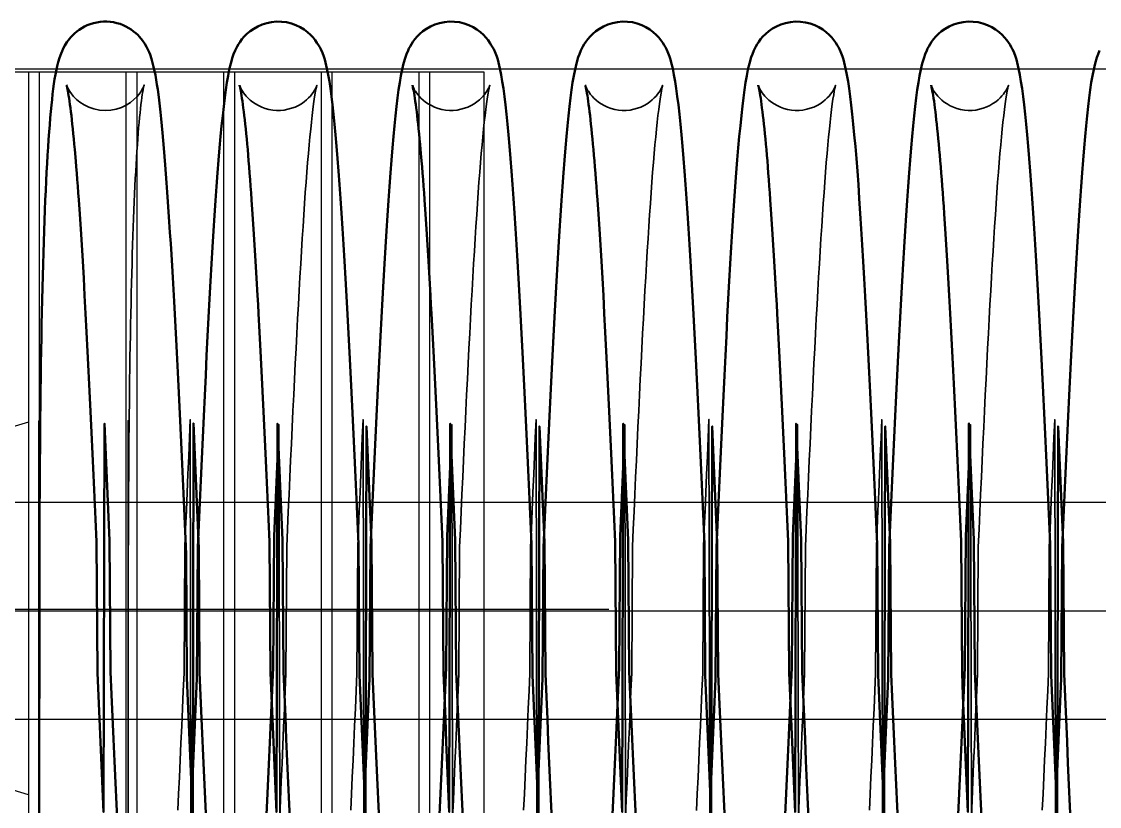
# Model space of a CAD drawing. Header units: millimetres. Extents: x 0 to 190005487, y 0 to 455456909.
# Drawn here: x 90382.56 to 90432.27, y 21507.21 to 21543.41 of the extents above; entities that cross this region are included whole.
import ezdxf

# ---------------------------------------------------------------- set-up
doc = ezdxf.new("R2010")
doc.units = ezdxf.units.MM
doc.header["$LTSCALE"] = 400
doc.header["$MEASUREMENT"] = 0
for name, pattern in [('ACAD_ISO04W100', [30, 24, -3, 0, -3]), ('CEN', [35, 30, -2, 1, -2]), ('CENTERX2', [4, 2.5, -0.5, 0.5, -0.5])]:
    doc.linetypes.add(name, pattern=pattern)
doc.layers.get('0').update_dxf_attribs({"linetype": 'CONTINUOUS'})
doc.layers.add('cen', color=1, linetype='ACAD_ISO04W100')
doc.layers.add('가려진 것(ISO)', color=7, linetype='CONTINUOUS', lineweight=35)
doc.layers.add('가시적인 것(ISO)', color=7, linetype='CONTINUOUS', lineweight=50)

# ---------------------------------------------------------------- blocks, each defined once
blk = doc.blocks.new('bvde')
at = {"color": 3}
for p, q in [((21501412.18, -50950296.858), (21501479.18, -50950296.858)), ((21501437.18, -50950296.858), (21501437.18, -50950395.858)), ((21501438.18, -50950296.858), (21501438.18, -50950395.858)), ((21501446.18, -50950296.858), (21501446.18, -50950395.858)), ((21501447.18, -50950296.858), (21501447.18, -50950395.858)), ((21501455.18, -50950296.858), (21501455.18, -50950395.858)), ((21501456.18, -50950296.858), (21501456.18, -50950395.858)), ((21501464.18, -50950296.858), (21501464.18, -50950395.858)), ((21501465.18, -50950296.858), (21501465.18, -50950395.858)), ((21501473.18, -50950296.858), (21501473.18, -50950395.858)), ((21501474.18, -50950296.858), (21501474.18, -50950395.858)), ((21501479.18, -50950296.858), (21501479.18, -50950395.858)), ((21501437.18, -50950329.16), (21501428.53, -50950331.773)), ((21501437.18, -50950363.555), (21501428.529, -50950360.93))]:
    blk.add_line(p, q, dxfattribs=at)
at = {"color": 1, "linetype": 'CENTERX2'}
blk.add_line((21501396.43, -50950346.43), (21501490.713, -50950346.43), dxfattribs=at)
blk = doc.blocks.new('토션스프링 3')
at = {"layer": '가려진 것(ISO)', "flags": 128}
for points in [[(21461443.349, -50952857.63), (21461443.352, -50952857.639), (21461443.362, -50952857.668), (21461443.382, -50952857.72), (21461443.414, -50952857.797), (21461443.465, -50952857.904), (21461443.54, -50952858.044), (21461443.647, -50952858.22), (21461443.796, -50952858.431), (21461443.997, -50952858.672), (21461444.256, -50952858.932), (21461444.579, -50952859.194), (21461444.962, -50952859.441), (21461445.396, -50952859.653), (21461445.871, -50952859.814), (21461446.376, -50952859.917), (21461446.894, -50952859.954), (21461447.414, -50952859.923), (21461447.92, -50952859.826), (21461448.398, -50952859.669), (21461448.837, -50952859.461), (21461449.226, -50952859.217), (21461449.554, -50952858.954), (21461449.82, -50952858.692), (21461450.028, -50952858.445), (21461450.181, -50952858.23), (21461450.292, -50952858.049), (21461450.37, -50952857.904), (21461450.424, -50952857.791), (21461450.459, -50952857.709), (21461450.48, -50952857.653), (21461450.492, -50952857.62), (21461450.496, -50952857.606), (21461450.489, -50952857.632), (21461450.468, -50952857.715), (21461450.44, -50952857.847), (21461450.406, -50952858.021), (21461450.369, -50952858.234), (21461450.329, -50952858.483), (21461450.287, -50952858.765), (21461450.245, -50952859.079), (21461450.202, -50952859.421), (21461450.16, -50952859.791), (21461450.118, -50952860.19), (21461450.076, -50952860.616), (21461450.034, -50952861.069), (21461449.992, -50952861.547), (21461449.951, -50952862.052), (21461449.911, -50952862.581), (21461449.871, -50952863.134), (21461449.832, -50952863.711), (21461449.793, -50952864.311), (21461449.756, -50952864.933), (21461449.72, -50952865.578), (21461449.684, -50952866.246), (21461449.65, -50952866.937), (21461449.616, -50952867.651), (21461449.583, -50952868.386), (21461449.551, -50952869.143), (21461449.52, -50952869.92), (21461449.49, -50952870.717), (21461449.461, -50952871.534), (21461449.433, -50952872.37), (21461449.406, -50952873.224), (21461449.38, -50952874.095), (21461449.355, -50952874.985), (21461449.331, -50952875.89), (21461449.309, -50952876.813), (21461449.287, -50952877.754), (21461449.266, -50952878.712), (21461449.246, -50952879.688), (21461449.227, -50952880.681), (21461449.21, -50952881.689), (21461449.193, -50952882.712), (21461449.177, -50952883.75), (21461449.162, -50952884.802), (21461449.148, -50952885.866), (21461449.134, -50952886.943), (21461449.122, -50952888.032), (21461449.111, -50952889.132), (21461449.1, -50952890.242), (21461449.09, -50952891.362), (21461449.082, -50952892.491), (21461449.074, -50952893.631), (21461449.066, -50952894.782), (21461449.06, -50952895.943), (21461449.054, -50952897.114), (21461449.049, -50952898.294), (21461449.044, -50952899.482), (21461449.04, -50952900.678), (21461449.037, -50952911.88), (21461449.034, -50952913.088), (21461449.031, -50952914.301), (21461449.029, -50952915.518), (21461449.028, -50952916.739), (21461449.026, -50952917.963), (21461449.025, -50952919.189), (21461449.025, -50952920.416), (21461449.024, -50952921.644), (21461449.024, -50952922.875), (21461449.024, -50952924.108), (21461449.024, -50952925.345), (21461449.024, -50952888.582), (21461449.023, -50952889.82), (21461449.023, -50952891.058), (21461449.024, -50952892.295), (21461449.024, -50952893.53), (21461449.024, -50952894.762), (21461449.024, -50952895.991), (21461449.024, -50952897.217), (21461449.024, -50952898.437), (21461449.024, -50952899.651), (21461449.024, -50952900.859), (21461449.024, -50952912.06), (21461449.024, -50952913.254), (21461449.024, -50952914.443), (21461449.024, -50952915.626), (21461449.024, -50952916.803), (21461449.024, -50952917.973), (21461449.024, -50952919.135), (21461449.024, -50952920.289), (21461449.024, -50952921.434), (21461449.024, -50952922.568), (21461449.024, -50952923.693), (21461449.024, -50952924.805)], [(21461459.295, -50952857.63), (21461459.301, -50952857.647), (21461459.322, -50952857.704), (21461459.366, -50952857.807), (21461459.444, -50952857.966), (21461459.502, -50952858.07), (21461459.575, -50952858.191), (21461459.667, -50952858.328), (21461459.781, -50952858.48), (21461459.921, -50952858.646), (21461460.088, -50952858.822), (21461460.283, -50952859.003), (21461460.509, -50952859.182), (21461460.763, -50952859.355), (21461461.043, -50952859.514), (21461461.345, -50952859.654), (21461461.667, -50952859.77), (21461462.004, -50952859.86), (21461462.353, -50952859.921), (21461462.707, -50952859.952), (21461463.064, -50952859.949), (21461463.418, -50952859.915), (21461463.766, -50952859.851), (21461464.101, -50952859.758), (21461464.421, -50952859.638), (21461464.721, -50952859.495), (21461464.998, -50952859.334), (21461465.249, -50952859.161), (21461465.47, -50952858.981), (21461465.663, -50952858.801), (21461465.827, -50952858.625), (21461465.964, -50952858.459), (21461466.075, -50952858.309), (21461466.164, -50952858.174), (21461466.235, -50952858.056), (21461466.29, -50952857.954), (21461466.333, -50952857.869), (21461466.391, -50952857.742), (21461466.42, -50952857.667), (21461466.432, -50952857.633), (21461466.432, -50952857.635), (21461466.423, -50952857.667), (21461466.407, -50952857.726), (21461466.388, -50952857.808), (21461466.366, -50952857.911), (21461466.314, -50952858.173), (21461466.256, -50952858.505), (21461466.193, -50952858.9), (21461466.128, -50952859.352), (21461466.062, -50952859.857), (21461465.995, -50952860.413), (21461465.927, -50952861.021), (21461465.858, -50952861.678), (21461465.788, -50952862.381), (21461465.718, -50952863.131), (21461465.648, -50952863.924), (21461465.577, -50952864.759), (21461465.507, -50952865.637), (21461465.436, -50952866.559), (21461465.365, -50952867.522), (21461465.294, -50952868.527), (21461465.223, -50952869.57), (21461465.152, -50952870.652), (21461465.08, -50952871.77), (21461465.009, -50952872.923), (21461464.938, -50952874.109), (21461464.866, -50952875.328), (21461464.795, -50952876.578), (21461464.724, -50952877.861), (21461464.653, -50952879.178), (21461464.581, -50952880.526), (21461464.51, -50952881.903), (21461464.438, -50952883.309), (21461464.366, -50952884.741), (21461464.295, -50952886.197), (21461464.223, -50952887.677), (21461464.152, -50952889.177), (21461464.08, -50952890.697), (21461464.009, -50952892.234), (21461463.938, -50952893.791), (21461463.866, -50952895.368), (21461463.795, -50952896.964), (21461463.723, -50952898.577), (21461463.651, -50952900.205), (21461463.579, -50952911.846), (21461463.508, -50952913.499), (21461463.436, -50952915.16), (21461463.365, -50952916.829), (21461463.293, -50952918.502), (21461463.222, -50952920.179), (21461463.15, -50952921.859), (21461463.079, -50952923.543), (21461463.007, -50952925.233), (21461462.936, -50952888.925), (21461462.864, -50952890.618)], [(21461475.242, -50952857.63), (21461475.248, -50952857.647), (21461475.269, -50952857.704), (21461475.313, -50952857.807), (21461475.391, -50952857.966), (21461475.449, -50952858.07), (21461475.522, -50952858.191), (21461475.614, -50952858.328), (21461475.728, -50952858.48), (21461475.867, -50952858.646), (21461476.034, -50952858.822), (21461476.23, -50952859.003), (21461476.456, -50952859.182), (21461476.71, -50952859.355), (21461476.99, -50952859.514), (21461477.292, -50952859.654), (21461477.614, -50952859.77), (21461477.952, -50952859.86), (21461478.3, -50952859.922), (21461478.654, -50952859.952), (21461479.01, -50952859.949), (21461479.365, -50952859.915), (21461479.713, -50952859.851), (21461480.048, -50952859.758), (21461480.368, -50952859.638), (21461480.668, -50952859.495), (21461480.945, -50952859.334), (21461481.196, -50952859.161), (21461481.417, -50952858.981), (21461481.61, -50952858.801), (21461481.774, -50952858.625), (21461481.91, -50952858.459), (21461482.021, -50952858.309), (21461482.111, -50952858.174), (21461482.182, -50952858.056), (21461482.237, -50952857.954), (21461482.28, -50952857.869), (21461482.338, -50952857.742), (21461482.367, -50952857.667), (21461482.379, -50952857.633), (21461482.378, -50952857.635), (21461482.369, -50952857.667), (21461482.354, -50952857.726), (21461482.335, -50952857.808), (21461482.313, -50952857.911), (21461482.261, -50952858.173), (21461482.203, -50952858.505), (21461482.14, -50952858.901), (21461482.075, -50952859.352), (21461482.009, -50952859.857), (21461481.942, -50952860.413), (21461481.874, -50952861.021), (21461481.805, -50952861.678), (21461481.735, -50952862.381), (21461481.665, -50952863.131), (21461481.595, -50952863.924), (21461481.524, -50952864.759), (21461481.454, -50952865.637), (21461481.383, -50952866.559), (21461481.312, -50952867.522), (21461481.241, -50952868.527), (21461481.17, -50952869.571), (21461481.099, -50952870.652), (21461481.027, -50952871.77), (21461480.956, -50952872.923), (21461480.884, -50952874.109), (21461480.813, -50952875.328), (21461480.742, -50952876.578), (21461480.671, -50952877.861), (21461480.6, -50952879.178), (21461480.528, -50952880.526), (21461480.456, -50952881.903), (21461480.385, -50952883.309), (21461480.313, -50952884.741), (21461480.241, -50952886.197), (21461480.17, -50952887.677), (21461480.098, -50952889.177), (21461480.027, -50952890.697), (21461479.956, -50952892.234), (21461479.884, -50952893.791), (21461479.813, -50952895.368), (21461479.741, -50952896.964), (21461479.67, -50952898.577), (21461479.598, -50952900.205), (21461479.526, -50952911.846), (21461479.455, -50952913.499), (21461479.383, -50952915.16), (21461479.311, -50952916.829), (21461479.24, -50952918.502), (21461479.168, -50952920.179), (21461479.097, -50952921.858), (21461479.026, -50952923.543), (21461478.954, -50952925.233), (21461478.883, -50952888.925), (21461478.811, -50952890.618)], [(21461491.189, -50952857.63), (21461491.195, -50952857.647), (21461491.216, -50952857.704), (21461491.259, -50952857.807), (21461491.338, -50952857.966), (21461491.395, -50952858.07), (21461491.469, -50952858.191), (21461491.561, -50952858.328), (21461491.675, -50952858.48), (21461491.814, -50952858.647), (21461491.981, -50952858.823), (21461492.177, -50952859.003), (21461492.403, -50952859.182), (21461492.657, -50952859.355), (21461492.937, -50952859.514), (21461493.239, -50952859.654), (21461493.561, -50952859.77), (21461493.898, -50952859.86), (21461494.247, -50952859.922), (21461494.601, -50952859.952), (21461494.958, -50952859.949), (21461495.312, -50952859.915), (21461495.66, -50952859.851), (21461495.995, -50952859.758), (21461496.315, -50952859.638), (21461496.615, -50952859.494), (21461496.892, -50952859.334), (21461497.143, -50952859.161), (21461497.364, -50952858.981), (21461497.556, -50952858.8), (21461497.721, -50952858.625), (21461497.857, -50952858.459), (21461497.968, -50952858.309), (21461498.058, -50952858.174), (21461498.129, -50952858.056), (21461498.184, -50952857.954), (21461498.227, -50952857.869), (21461498.285, -50952857.742), (21461498.314, -50952857.667), (21461498.326, -50952857.633), (21461498.325, -50952857.635), (21461498.316, -50952857.667), (21461498.301, -50952857.726), (21461498.282, -50952857.808), (21461498.259, -50952857.911), (21461498.208, -50952858.173), (21461498.15, -50952858.505), (21461498.087, -50952858.901), (21461498.022, -50952859.352), (21461497.956, -50952859.857), (21461497.889, -50952860.414), (21461497.821, -50952861.021), (21461497.752, -50952861.678), (21461497.682, -50952862.381), (21461497.612, -50952863.131), (21461497.541, -50952863.924), (21461497.471, -50952864.759), (21461497.401, -50952865.637), (21461497.33, -50952866.559), (21461497.259, -50952867.523), (21461497.188, -50952868.527), (21461497.117, -50952869.571), (21461497.045, -50952870.652), (21461496.974, -50952871.77), (21461496.903, -50952872.923), (21461496.831, -50952874.109), (21461496.76, -50952875.328), (21461496.689, -50952876.578), (21461496.618, -50952877.861), (21461496.546, -50952879.178), (21461496.475, -50952880.526), (21461496.403, -50952881.903), (21461496.332, -50952883.309), (21461496.26, -50952884.741), (21461496.188, -50952886.198), (21461496.117, -50952887.677), (21461496.045, -50952889.177), (21461495.974, -50952890.697), (21461495.902, -50952892.234), (21461495.831, -50952893.791), (21461495.76, -50952895.368), (21461495.688, -50952896.964), (21461495.617, -50952898.577), (21461495.545, -50952900.205), (21461495.473, -50952911.847), (21461495.401, -50952913.499), (21461495.33, -50952915.16), (21461495.258, -50952916.829), (21461495.187, -50952918.502), (21461495.115, -50952920.179), (21461495.044, -50952921.858), (21461494.973, -50952923.543), (21461494.901, -50952925.233), (21461494.83, -50952888.925), (21461494.758, -50952890.618)], [(21461507.136, -50952857.63), (21461507.142, -50952857.647), (21461507.162, -50952857.704), (21461507.206, -50952857.807), (21461507.285, -50952857.966), (21461507.342, -50952858.07), (21461507.416, -50952858.191), (21461507.508, -50952858.328), (21461507.622, -50952858.481), (21461507.761, -50952858.647), (21461507.928, -50952858.823), (21461508.124, -50952859.003), (21461508.35, -50952859.182), (21461508.604, -50952859.355), (21461508.884, -50952859.514), (21461509.186, -50952859.654), (21461509.508, -50952859.77), (21461509.846, -50952859.86), (21461510.194, -50952859.922), (21461510.548, -50952859.952), (21461510.905, -50952859.949), (21461511.26, -50952859.915), (21461511.607, -50952859.851), (21461511.943, -50952859.758), (21461512.262, -50952859.638), (21461512.562, -50952859.494), (21461512.839, -50952859.333), (21461513.09, -50952859.16), (21461513.311, -50952858.981), (21461513.503, -50952858.8), (21461513.668, -50952858.624), (21461513.804, -50952858.459), (21461513.915, -50952858.309), (21461514.005, -50952858.174), (21461514.076, -50952858.056), (21461514.131, -50952857.954), (21461514.174, -50952857.869), (21461514.231, -50952857.742), (21461514.261, -50952857.667), (21461514.272, -50952857.633), (21461514.272, -50952857.635), (21461514.263, -50952857.667), (21461514.248, -50952857.726), (21461514.229, -50952857.808), (21461514.206, -50952857.911), (21461514.155, -50952858.173), (21461514.097, -50952858.505), (21461514.034, -50952858.901), (21461513.969, -50952859.352), (21461513.903, -50952859.857), (21461513.836, -50952860.414), (21461513.767, -50952861.021), (21461513.698, -50952861.678), (21461513.629, -50952862.381), (21461513.559, -50952863.131), (21461513.488, -50952863.924), (21461513.418, -50952864.759), (21461513.347, -50952865.637), (21461513.277, -50952866.559), (21461513.206, -50952867.523), (21461513.135, -50952868.527), (21461513.064, -50952869.571), (21461512.992, -50952870.652), (21461512.921, -50952871.77), (21461512.85, -50952872.923), (21461512.778, -50952874.109), (21461512.707, -50952875.328), (21461512.636, -50952876.578), (21461512.565, -50952877.861), (21461512.493, -50952879.178), (21461512.422, -50952880.526), (21461512.35, -50952881.904), (21461512.278, -50952883.309), (21461512.207, -50952884.741), (21461512.135, -50952886.198), (21461512.064, -50952887.677), (21461511.992, -50952889.177), (21461511.921, -50952890.697), (21461511.849, -50952892.234), (21461511.778, -50952893.79), (21461511.707, -50952895.368), (21461511.635, -50952896.964), (21461511.563, -50952898.577), (21461511.492, -50952900.205), (21461511.42, -50952911.847), (21461511.348, -50952913.499), (21461511.277, -50952915.16), (21461511.205, -50952916.828), (21461511.134, -50952918.502), (21461511.062, -50952920.179), (21461510.991, -50952921.858), (21461510.92, -50952923.543), (21461510.848, -50952925.233), (21461510.776, -50952888.925), (21461510.705, -50952890.618)], [(21461523.083, -50952857.63), (21461523.089, -50952857.647), (21461523.11, -50952857.704), (21461523.152, -50952857.809), (21461523.23, -50952857.972), (21461523.289, -50952858.076), (21461523.364, -50952858.196), (21461523.457, -50952858.332), (21461523.572, -50952858.484), (21461523.712, -50952858.651), (21461523.88, -50952858.828), (21461524.076, -50952859.008), (21461524.303, -50952859.187), (21461524.558, -50952859.359), (21461524.839, -50952859.518), (21461525.141, -50952859.658), (21461525.463, -50952859.773), (21461525.802, -50952859.862), (21461526.15, -50952859.923), (21461526.504, -50952859.952), (21461526.861, -50952859.949), (21461527.216, -50952859.914), (21461527.563, -50952859.849), (21461527.898, -50952859.755), (21461528.216, -50952859.634), (21461528.516, -50952859.49), (21461528.793, -50952859.329), (21461529.043, -50952859.156), (21461529.263, -50952858.976), (21461529.455, -50952858.796), (21461529.618, -50952858.62), (21461529.754, -50952858.455), (21461529.864, -50952858.305), (21461529.953, -50952858.171), (21461530.024, -50952858.053), (21461530.079, -50952857.952), (21461530.122, -50952857.867), (21461530.179, -50952857.741), (21461530.208, -50952857.666), (21461530.219, -50952857.633), (21461530.219, -50952857.635), (21461530.21, -50952857.668), (21461530.195, -50952857.727), (21461530.175, -50952857.809), (21461530.153, -50952857.912), (21461530.101, -50952858.175), (21461530.043, -50952858.507), (21461529.98, -50952858.903), (21461529.915, -50952859.355), (21461529.849, -50952859.859), (21461529.782, -50952860.416), (21461529.714, -50952861.024), (21461529.645, -50952861.681), (21461529.575, -50952862.385), (21461529.505, -50952863.134), (21461529.435, -50952863.927), (21461529.364, -50952864.763), (21461529.294, -50952865.641), (21461529.223, -50952866.563), (21461529.152, -50952867.527), (21461529.081, -50952868.531), (21461529.01, -50952869.575), (21461528.939, -50952870.656), (21461528.867, -50952871.774), (21461528.796, -50952872.927), (21461528.725, -50952874.113), (21461528.654, -50952875.332), (21461528.582, -50952876.581), (21461528.511, -50952877.865), (21461528.44, -50952879.182), (21461528.368, -50952880.53), (21461528.297, -50952881.907), (21461528.225, -50952883.313), (21461528.153, -50952884.745), (21461528.082, -50952886.201), (21461528.01, -50952887.68), (21461527.939, -50952889.18), (21461527.867, -50952890.699), (21461527.796, -50952892.236), (21461527.725, -50952893.793), (21461527.653, -50952895.37), (21461527.582, -50952896.967), (21461527.51, -50952898.58), (21461527.439, -50952900.208), (21461527.367, -50952911.849), (21461527.295, -50952913.501), (21461527.223, -50952915.162), (21461527.152, -50952916.83), (21461527.08, -50952918.503), (21461527.009, -50952920.179), (21461526.938, -50952921.858), (21461526.866, -50952923.543), (21461526.795, -50952925.233), (21461526.723, -50952888.925), (21461526.652, -50952890.619)], [(21461453.605, -50952924.509), (21461453.676, -50952922.988), (21461453.747, -50952921.448), (21461453.819, -50952919.892), (21461453.89, -50952918.32), (21461453.961, -50952916.727), (21461454.033, -50952915.118), (21461454.104, -50952913.492), (21461454.176, -50952911.852), (21461454.248, -50952900.201), (21461454.319, -50952898.54), (21461454.391, -50952896.87), (21461454.462, -50952895.195), (21461454.534, -50952893.516), (21461454.605, -50952891.835), (21461454.677, -50952890.154), (21461454.748, -50952888.469), (21461454.819, -50952924.781), (21461454.891, -50952923.091)], [(21461469.551, -50952924.51), (21461469.623, -50952922.988), (21461469.694, -50952921.449), (21461469.766, -50952919.893), (21461469.837, -50952918.32), (21461469.908, -50952916.728), (21461469.98, -50952915.118), (21461470.051, -50952913.493), (21461470.123, -50952911.853), (21461470.194, -50952900.202), (21461470.266, -50952898.54), (21461470.338, -50952896.871), (21461470.409, -50952895.196), (21461470.481, -50952893.516), (21461470.552, -50952891.835), (21461470.623, -50952890.153), (21461470.695, -50952888.469), (21461470.766, -50952924.781), (21461470.838, -50952923.091)], [(21461485.498, -50952924.51), (21461485.57, -50952922.988), (21461485.641, -50952921.448), (21461485.712, -50952919.892), (21461485.784, -50952918.32), (21461485.855, -50952916.728), (21461485.926, -50952915.118), (21461485.998, -50952913.493), (21461486.07, -50952911.853), (21461486.141, -50952900.202), (21461486.213, -50952898.541), (21461486.285, -50952896.871), (21461486.356, -50952895.196), (21461486.428, -50952893.516), (21461486.499, -50952891.834), (21461486.57, -50952890.152), (21461486.642, -50952888.468), (21461486.713, -50952924.78), (21461486.784, -50952923.091)], [(21461501.444, -50952924.525), (21461501.516, -50952923), (21461501.588, -50952921.456), (21461501.659, -50952919.893), (21461501.731, -50952918.315), (21461501.802, -50952916.723), (21461501.873, -50952915.118), (21461501.945, -50952913.499), (21461502.016, -50952911.865), (21461502.087, -50952900.217), (21461502.159, -50952898.557), (21461502.231, -50952896.888), (21461502.302, -50952895.21), (21461502.374, -50952893.527), (21461502.446, -50952891.839), (21461502.517, -50952890.15), (21461502.589, -50952888.461), (21461502.66, -50952924.774), (21461502.731, -50952923.091)], [(21461517.392, -50952924.509), (21461517.463, -50952922.988), (21461517.535, -50952921.45), (21461517.606, -50952919.894), (21461517.677, -50952918.321), (21461517.749, -50952916.728), (21461517.82, -50952915.118), (21461517.892, -50952913.491), (21461517.963, -50952911.852), (21461518.035, -50952900.2), (21461518.107, -50952898.539), (21461518.178, -50952896.87), (21461518.25, -50952895.196), (21461518.321, -50952893.517), (21461518.393, -50952891.837), (21461518.464, -50952890.156), (21461518.535, -50952888.47), (21461518.607, -50952924.781), (21461518.678, -50952923.091)], [(21461533.339, -50952924.509), (21461533.41, -50952922.988), (21461533.482, -50952921.449), (21461533.553, -50952919.894), (21461533.624, -50952918.321), (21461533.695, -50952916.728), (21461533.767, -50952915.118), (21461533.839, -50952913.492), (21461533.91, -50952911.852), (21461533.982, -50952900.201), (21461534.054, -50952898.539), (21461534.125, -50952896.87), (21461534.197, -50952895.196), (21461534.268, -50952893.517), (21461534.34, -50952891.836), (21461534.411, -50952890.155), (21461534.482, -50952888.47), (21461534.553, -50952924.781), (21461534.625, -50952923.091)]]:
    blk.add_lwpolyline(points, dxfattribs=at)
at = {"layer": '가시적인 것(ISO)', "flags": 128}
for points in [[(21461440.824, -50952925.287), (21461440.824, -50952923.978), (21461440.824, -50952922.654), (21461440.824, -50952921.318), (21461440.824, -50952919.969), (21461440.824, -50952918.609), (21461440.824, -50952917.234), (21461440.824, -50952915.846), (21461440.824, -50952914.445), (21461440.824, -50952913.033), (21461440.824, -50952911.611), (21461440.824, -50952900.181), (21461440.824, -50952898.743), (21461440.824, -50952897.3), (21461440.824, -50952895.851), (21461440.824, -50952894.399), (21461440.824, -50952892.945), (21461440.824, -50952891.49), (21461440.824, -50952890.035), (21461440.824, -50952888.578), (21461440.824, -50952925.118), (21461440.824, -50952923.657), (21461440.824, -50952922.195), (21461440.825, -50952920.735), (21461440.825, -50952919.276), (21461440.826, -50952917.822), (21461440.828, -50952916.372), (21461440.83, -50952914.928), (21461440.833, -50952913.492), (21461440.836, -50952912.065), (21461440.84, -50952900.647), (21461440.845, -50952899.241), (21461440.85, -50952897.846), (21461440.857, -50952896.46), (21461440.864, -50952895.084), (21461440.873, -50952893.717), (21461440.883, -50952892.363), (21461440.893, -50952891.022), (21461440.905, -50952889.694), (21461440.918, -50952888.382), (21461440.932, -50952887.086), (21461440.948, -50952885.807), (21461440.964, -50952884.547), (21461440.982, -50952883.307), (21461441.001, -50952882.087), (21461441.022, -50952880.89), (21461441.044, -50952879.713), (21461441.067, -50952878.556), (21461441.092, -50952877.418), (21461441.119, -50952876.302), (21461441.147, -50952875.208), (21461441.176, -50952874.137), (21461441.207, -50952873.089), (21461441.239, -50952872.066), (21461441.273, -50952871.068), (21461441.308, -50952870.096), (21461441.344, -50952869.151), (21461441.382, -50952868.234), (21461441.421, -50952867.345), (21461441.462, -50952866.486), (21461441.504, -50952865.656), (21461441.547, -50952864.855), (21461441.592, -50952864.082), (21461441.639, -50952863.337), (21461441.686, -50952862.621), (21461441.736, -50952861.934), (21461441.786, -50952861.277), (21461441.838, -50952860.649), (21461441.892, -50952860.05), (21461441.947, -50952859.483), (21461442.002, -50952858.946), (21461442.059, -50952858.439), (21461442.118, -50952857.959), (21461442.179, -50952857.503), (21461442.245, -50952857.069), (21461442.317, -50952856.654), (21461442.478, -50952855.871), (21461442.571, -50952855.496), (21461442.683, -50952855.113), (21461442.831, -50952854.699), (21461442.924, -50952854.474), (21461443.039, -50952854.229), (21461443.183, -50952853.961), (21461443.368, -50952853.667), (21461443.606, -50952853.347), (21461443.748, -50952853.181), (21461443.908, -50952853.012), (21461444.087, -50952852.843), (21461444.286, -50952852.676), (21461444.503, -50952852.515), (21461444.737, -50952852.363), (21461444.988, -50952852.222), (21461445.255, -50952852.097), (21461445.535, -50952851.989), (21461445.828, -50952851.899), (21461446.129, -50952851.83), (21461446.436, -50952851.782), (21461446.746, -50952851.758), (21461447.059, -50952851.758), (21461447.371, -50952851.78), (21461447.68, -50952851.825), (21461447.981, -50952851.891), (21461448.272, -50952851.979), (21461448.554, -50952852.087), (21461448.823, -50952852.211), (21461449.076, -50952852.35), (21461449.313, -50952852.501), (21461449.53, -50952852.66), (21461449.729, -50952852.826), (21461449.909, -50952852.995), (21461450.071, -50952853.164), (21461450.342, -50952853.49), (21461450.553, -50952853.797), (21461450.718, -50952854.078), (21461450.847, -50952854.333), (21461450.956, -50952854.568), (21461451.047, -50952854.787), (21461451.188, -50952855.19), (21461451.376, -50952855.929), (21461451.536, -50952856.703), (21461451.609, -50952857.117), (21461451.679, -50952857.552), (21461451.747, -50952858.011), (21461451.812, -50952858.495), (21461451.877, -50952859.008), (21461451.942, -50952859.551), (21461452.006, -50952860.125), (21461452.07, -50952860.73), (21461452.134, -50952861.365), (21461452.197, -50952862.03), (21461452.26, -50952862.725), (21461452.323, -50952863.448), (21461452.386, -50952864.201), (21461452.449, -50952864.982), (21461452.511, -50952865.79), (21461452.573, -50952866.627), (21461452.635, -50952867.491), (21461452.697, -50952868.381), (21461452.759, -50952869.298), (21461452.821, -50952870.243), (21461452.883, -50952871.216), (21461452.945, -50952872.216), (21461453.007, -50952873.242), (21461453.069, -50952874.294), (21461453.131, -50952875.37), (21461453.193, -50952876.47), (21461453.255, -50952877.592), (21461453.317, -50952878.736), (21461453.379, -50952879.9), (21461453.441, -50952881.085), (21461453.503, -50952882.288), (21461453.564, -50952883.509), (21461453.626, -50952884.748), (21461453.687, -50952886.007), (21461453.749, -50952887.286), (21461453.811, -50952888.583), (21461453.873, -50952889.897), (21461453.935, -50952891.227), (21461453.997, -50952892.571), (21461454.059, -50952893.929), (21461454.121, -50952895.3), (21461454.183, -50952896.681), (21461454.244, -50952898.073), (21461454.306, -50952899.473), (21461454.368, -50952900.881), (21461454.429, -50952912.296), (21461454.491, -50952913.72), (21461454.553, -50952915.153), (21461454.614, -50952916.594), (21461454.676, -50952918.042), (21461454.738, -50952919.495), (21461454.8, -50952920.953), (21461454.862, -50952922.414), (21461454.924, -50952923.876), (21461454.986, -50952925.339), (21461455.048, -50952888.801), (21461455.11, -50952890.261), (21461455.171, -50952891.717), (21461455.233, -50952893.169), (21461455.294, -50952894.616), (21461455.356, -50952896.062), (21461455.418, -50952897.505), (21461455.48, -50952898.943), (21461455.542, -50952900.376), (21461455.603, -50952911.803), (21461455.665, -50952913.221), (21461455.727, -50952914.63), (21461455.789, -50952916.029), (21461455.851, -50952917.416), (21461455.913, -50952918.79), (21461455.975, -50952920.149), (21461456.036, -50952921.493), (21461456.098, -50952922.821), (21461456.159, -50952924.136), (21461456.221, -50952925.436)], [(21461454.891, -50952923.091), (21461454.983, -50952920.927), (21461455.074, -50952918.768), (21461455.166, -50952916.617), (21461455.258, -50952914.48), (21461455.349, -50952912.36), (21461455.441, -50952900.261), (21461455.532, -50952898.186), (21461455.624, -50952896.132), (21461455.715, -50952894.098), (21461455.807, -50952892.09), (21461455.899, -50952890.11), (21461455.99, -50952888.163), (21461456.082, -50952886.253), (21461456.174, -50952884.382), (21461456.265, -50952882.555), (21461456.357, -50952880.775), (21461456.448, -50952879.039), (21461456.54, -50952877.347), (21461456.632, -50952875.701), (21461456.724, -50952874.105), (21461456.816, -50952872.56), (21461456.908, -50952871.071), (21461457, -50952869.639), (21461457.092, -50952868.267), (21461457.185, -50952866.959), (21461457.276, -50952865.715), (21461457.369, -50952864.533), (21461457.461, -50952863.414), (21461457.554, -50952862.357), (21461457.648, -50952861.366), (21461457.742, -50952860.439), (21461457.836, -50952859.58), (21461457.93, -50952858.789), (21461458.026, -50952858.06), (21461458.126, -50952857.385), (21461458.233, -50952856.758), (21461458.351, -50952856.17), (21461458.483, -50952855.614), (21461458.646, -50952855.055), (21461458.755, -50952854.754), (21461458.892, -50952854.425), (21461458.977, -50952854.245), (21461459.078, -50952854.053), (21461459.199, -50952853.846), (21461459.344, -50952853.625), (21461459.519, -50952853.389), (21461459.729, -50952853.144), (21461459.978, -50952852.894), (21461460.269, -50952852.647), (21461460.602, -50952852.414), (21461460.97, -50952852.204), (21461461.374, -50952852.028), (21461461.805, -50952851.891), (21461462.254, -50952851.799), (21461462.713, -50952851.758), (21461463.177, -50952851.767), (21461463.635, -50952851.826), (21461464.077, -50952851.933), (21461464.499, -50952852.086), (21461464.892, -50952852.276), (21461465.25, -50952852.494), (21461465.566, -50952852.732), (21461465.842, -50952852.981), (21461466.077, -50952853.23), (21461466.274, -50952853.472), (21461466.438, -50952853.703), (21461466.574, -50952853.92), (21461466.692, -50952854.121), (21461466.793, -50952854.311), (21461466.955, -50952854.656), (21461467.073, -50952854.968), (21461467.159, -50952855.255), (21461467.228, -50952855.53), (21461467.357, -50952856.08), (21461467.476, -50952856.658), (21461467.583, -50952857.275), (21461467.683, -50952857.939), (21461467.78, -50952858.66), (21461467.877, -50952859.447), (21461467.972, -50952860.302), (21461468.067, -50952861.223), (21461468.161, -50952862.209), (21461468.254, -50952863.26), (21461468.347, -50952864.373), (21461468.439, -50952865.549), (21461468.532, -50952866.786), (21461468.623, -50952868.082), (21461468.715, -50952869.438), (21461468.807, -50952870.856), (21461468.899, -50952872.334), (21461468.991, -50952873.869), (21461469.083, -50952875.458), (21461469.175, -50952877.098), (21461469.267, -50952878.787), (21461469.358, -50952880.52), (21461469.45, -50952882.295), (21461469.541, -50952884.111), (21461469.632, -50952885.971), (21461469.724, -50952887.873), (21461469.816, -50952889.813), (21461469.908, -50952891.788), (21461469.999, -50952893.794), (21461470.091, -50952895.826), (21461470.183, -50952897.882), (21461470.274, -50952899.957), (21461470.366, -50952912.049), (21461470.457, -50952914.161), (21461470.548, -50952916.293), (21461470.64, -50952918.44), (21461470.732, -50952920.598), (21461470.824, -50952922.763), (21461470.915, -50952924.93), (21461471.007, -50952889.095), (21461471.098, -50952891.255), (21461471.19, -50952893.406), (21461471.281, -50952895.552), (21461471.373, -50952897.692), (21461471.464, -50952899.822), (21461471.556, -50952911.938), (21461471.648, -50952914.035), (21461471.74, -50952916.11), (21461471.831, -50952918.159), (21461471.923, -50952920.177), (21461472.014, -50952922.161), (21461472.105, -50952924.116), (21461472.197, -50952926.04)], [(21461470.838, -50952923.091), (21461470.929, -50952920.927), (21461471.021, -50952918.768), (21461471.113, -50952916.618), (21461471.205, -50952914.48), (21461471.296, -50952912.36), (21461471.388, -50952900.26), (21461471.479, -50952898.186), (21461471.57, -50952896.131), (21461471.662, -50952894.098), (21461471.754, -50952892.09), (21461471.845, -50952890.111), (21461471.937, -50952888.164), (21461472.029, -50952886.253), (21461472.121, -50952884.382), (21461472.212, -50952882.555), (21461472.304, -50952880.774), (21461472.395, -50952879.039), (21461472.487, -50952877.347), (21461472.579, -50952875.701), (21461472.671, -50952874.105), (21461472.763, -50952872.561), (21461472.855, -50952871.071), (21461472.947, -50952869.639), (21461473.039, -50952868.267), (21461473.131, -50952866.958), (21461473.223, -50952865.715), (21461473.316, -50952864.533), (21461473.408, -50952863.413), (21461473.501, -50952862.357), (21461473.595, -50952861.365), (21461473.689, -50952860.439), (21461473.783, -50952859.579), (21461473.877, -50952858.788), (21461473.973, -50952858.059), (21461474.073, -50952857.385), (21461474.18, -50952856.758), (21461474.298, -50952856.17), (21461474.43, -50952855.614), (21461474.593, -50952855.055), (21461474.702, -50952854.754), (21461474.839, -50952854.424), (21461474.924, -50952854.245), (21461475.025, -50952854.052), (21461475.146, -50952853.846), (21461475.291, -50952853.624), (21461475.466, -50952853.389), (21461475.676, -50952853.143), (21461475.925, -50952852.894), (21461476.217, -50952852.647), (21461476.549, -50952852.413), (21461476.918, -50952852.204), (21461477.321, -50952852.028), (21461477.752, -50952851.891), (21461478.201, -50952851.799), (21461478.66, -50952851.758), (21461479.124, -50952851.767), (21461479.582, -50952851.826), (21461480.025, -50952851.934), (21461480.446, -50952852.086), (21461480.839, -50952852.276), (21461481.197, -50952852.494), (21461481.514, -50952852.733), (21461481.789, -50952852.981), (21461482.024, -50952853.23), (21461482.221, -50952853.472), (21461482.385, -50952853.704), (21461482.521, -50952853.92), (21461482.638, -50952854.122), (21461482.739, -50952854.311), (21461482.9, -50952854.657), (21461483.019, -50952854.968), (21461483.106, -50952855.256), (21461483.175, -50952855.53), (21461483.304, -50952856.08), (21461483.422, -50952856.658), (21461483.53, -50952857.275), (21461483.63, -50952857.939), (21461483.727, -50952858.66), (21461483.823, -50952859.447), (21461483.919, -50952860.302), (21461484.014, -50952861.223), (21461484.108, -50952862.209), (21461484.201, -50952863.26), (21461484.294, -50952864.373), (21461484.386, -50952865.549), (21461484.478, -50952866.786), (21461484.57, -50952868.082), (21461484.662, -50952869.438), (21461484.754, -50952870.856), (21461484.846, -50952872.334), (21461484.938, -50952873.869), (21461485.03, -50952875.458), (21461485.122, -50952877.098), (21461485.213, -50952878.786), (21461485.305, -50952880.52), (21461485.397, -50952882.295), (21461485.488, -50952884.111), (21461485.579, -50952885.97), (21461485.671, -50952887.872), (21461485.763, -50952889.813), (21461485.854, -50952891.788), (21461485.946, -50952893.793), (21461486.038, -50952895.826), (21461486.13, -50952897.882), (21461486.221, -50952899.957), (21461486.312, -50952912.049), (21461486.404, -50952914.161), (21461486.495, -50952916.293), (21461486.587, -50952918.44), (21461486.679, -50952920.598), (21461486.771, -50952922.762), (21461486.862, -50952924.93), (21461486.954, -50952889.095), (21461487.045, -50952891.255), (21461487.137, -50952893.406), (21461487.228, -50952895.552), (21461487.32, -50952897.692), (21461487.411, -50952899.822), (21461487.503, -50952911.937), (21461487.595, -50952914.035), (21461487.687, -50952916.11), (21461487.778, -50952918.159), (21461487.87, -50952920.177), (21461487.961, -50952922.162), (21461488.052, -50952924.116), (21461488.144, -50952926.04)], [(21461486.784, -50952923.091), (21461486.876, -50952920.927), (21461486.968, -50952918.768), (21461487.06, -50952916.618), (21461487.151, -50952914.48), (21461487.243, -50952912.359), (21461487.335, -50952900.26), (21461487.426, -50952898.185), (21461487.517, -50952896.131), (21461487.609, -50952894.098), (21461487.701, -50952892.09), (21461487.792, -50952890.111), (21461487.884, -50952888.164), (21461487.976, -50952886.253), (21461488.068, -50952884.382), (21461488.159, -50952882.554), (21461488.251, -50952880.774), (21461488.342, -50952879.038), (21461488.434, -50952877.347), (21461488.526, -50952875.701), (21461488.618, -50952874.105), (21461488.71, -50952872.561), (21461488.802, -50952871.071), (21461488.894, -50952869.639), (21461488.986, -50952868.267), (21461489.078, -50952866.958), (21461489.17, -50952865.714), (21461489.262, -50952864.532), (21461489.355, -50952863.413), (21461489.448, -50952862.357), (21461489.541, -50952861.365), (21461489.636, -50952860.438), (21461489.73, -50952859.578), (21461489.824, -50952858.786), (21461489.92, -50952858.058), (21461490.019, -50952857.384), (21461490.127, -50952856.758), (21461490.245, -50952856.171), (21461490.377, -50952855.614), (21461490.54, -50952855.055), (21461490.649, -50952854.753), (21461490.786, -50952854.424), (21461490.871, -50952854.244), (21461490.972, -50952854.052), (21461491.093, -50952853.846), (21461491.238, -50952853.624), (21461491.413, -50952853.388), (21461491.623, -50952853.143), (21461491.872, -50952852.893), (21461492.164, -50952852.646), (21461492.496, -50952852.413), (21461492.865, -50952852.204), (21461493.269, -50952852.028), (21461493.7, -50952851.891), (21461494.149, -50952851.799), (21461494.608, -50952851.758), (21461495.072, -50952851.767), (21461495.53, -50952851.827), (21461495.973, -50952851.934), (21461496.394, -50952852.086), (21461496.787, -50952852.276), (21461497.145, -50952852.495), (21461497.461, -50952852.733), (21461497.737, -50952852.982), (21461497.971, -50952853.231), (21461498.168, -50952853.473), (21461498.332, -50952853.704), (21461498.468, -50952853.921), (21461498.583, -50952854.122), (21461498.683, -50952854.311), (21461498.845, -50952854.657), (21461498.964, -50952854.969), (21461499.053, -50952855.256), (21461499.123, -50952855.531), (21461499.25, -50952856.079), (21461499.369, -50952856.658), (21461499.477, -50952857.275), (21461499.577, -50952857.939), (21461499.674, -50952858.661), (21461499.77, -50952859.447), (21461499.866, -50952860.301), (21461499.96, -50952861.222), (21461500.054, -50952862.209), (21461500.148, -50952863.259), (21461500.241, -50952864.373), (21461500.333, -50952865.549), (21461500.425, -50952866.785), (21461500.517, -50952868.082), (21461500.609, -50952869.438), (21461500.701, -50952870.856), (21461500.792, -50952872.334), (21461500.884, -50952873.869), (21461500.976, -50952875.458), (21461501.068, -50952877.098), (21461501.16, -50952878.786), (21461501.252, -50952880.52), (21461501.343, -50952882.295), (21461501.435, -50952884.111), (21461501.526, -50952885.97), (21461501.618, -50952887.872), (21461501.71, -50952889.812), (21461501.801, -50952891.787), (21461501.893, -50952893.793), (21461501.985, -50952895.826), (21461502.076, -50952897.882), (21461502.168, -50952899.957), (21461502.259, -50952912.049), (21461502.351, -50952914.161), (21461502.442, -50952916.293), (21461502.534, -50952918.439), (21461502.626, -50952920.597), (21461502.717, -50952922.762), (21461502.809, -50952924.929), (21461502.901, -50952889.095), (21461502.992, -50952891.255), (21461503.084, -50952893.406), (21461503.175, -50952895.552), (21461503.266, -50952897.691), (21461503.358, -50952899.821), (21461503.45, -50952911.937), (21461503.542, -50952914.035), (21461503.633, -50952916.11), (21461503.725, -50952918.159), (21461503.816, -50952920.177), (21461503.908, -50952922.162), (21461503.999, -50952924.116), (21461504.091, -50952926.039)], [(21461502.731, -50952923.091), (21461502.823, -50952920.936), (21461502.914, -50952918.782), (21461503.006, -50952916.634), (21461503.098, -50952914.497), (21461503.189, -50952912.373), (21461503.281, -50952900.267), (21461503.373, -50952898.183), (21461503.464, -50952896.125), (21461503.556, -50952894.098), (21461503.647, -50952892.098), (21461503.738, -50952890.124), (21461503.83, -50952888.181), (21461503.922, -50952886.27), (21461504.014, -50952884.397), (21461504.106, -50952882.564), (21461504.197, -50952880.776), (21461504.289, -50952879.035), (21461504.38, -50952877.345), (21461504.472, -50952875.707), (21461504.564, -50952874.116), (21461504.656, -50952872.576), (21461504.748, -50952871.088), (21461504.84, -50952869.656), (21461504.932, -50952868.281), (21461505.025, -50952866.965), (21461505.117, -50952865.712), (21461505.21, -50952864.524), (21461505.303, -50952863.402), (21461505.396, -50952862.349), (21461505.489, -50952861.361), (21461505.582, -50952860.436), (21461505.677, -50952859.575), (21461505.774, -50952858.777), (21461505.872, -50952858.041), (21461505.973, -50952857.367), (21461506.075, -50952856.751), (21461506.188, -50952856.173), (21461506.323, -50952855.614), (21461506.489, -50952855.051), (21461506.596, -50952854.751), (21461506.734, -50952854.421), (21461506.82, -50952854.241), (21461506.921, -50952854.048), (21461507.042, -50952853.841), (21461507.188, -50952853.62), (21461507.363, -50952853.385), (21461507.575, -50952853.138), (21461507.825, -50952852.888), (21461508.115, -50952852.642), (21461508.449, -50952852.41), (21461508.82, -50952852.201), (21461509.223, -50952852.024), (21461509.653, -50952851.889), (21461510.103, -50952851.799), (21461510.564, -50952851.757), (21461511.026, -50952851.767), (21461511.484, -50952851.828), (21461511.927, -50952851.937), (21461512.348, -50952852.088), (21461512.738, -50952852.279), (21461513.095, -50952852.5), (21461513.414, -50952852.74), (21461513.691, -50952852.989), (21461513.924, -50952853.237), (21461514.12, -50952853.48), (21461514.283, -50952853.71), (21461514.421, -50952853.925), (21461514.54, -50952854.127), (21461514.642, -50952854.315), (21461514.802, -50952854.66), (21461514.917, -50952854.971), (21461515.001, -50952855.259), (21461515.068, -50952855.534), (21461515.199, -50952856.086), (21461515.318, -50952856.665), (21461515.425, -50952857.281), (21461515.525, -50952857.945), (21461515.621, -50952858.667), (21461515.718, -50952859.455), (21461515.814, -50952860.31), (21461515.908, -50952861.232), (21461516.002, -50952862.218), (21461516.096, -50952863.269), (21461516.188, -50952864.383), (21461516.281, -50952865.559), (21461516.373, -50952866.795), (21461516.464, -50952868.092), (21461516.556, -50952869.448), (21461516.648, -50952870.867), (21461516.74, -50952872.346), (21461516.832, -50952873.881), (21461516.924, -50952875.47), (21461517.016, -50952877.11), (21461517.108, -50952878.798), (21461517.199, -50952880.531), (21461517.291, -50952882.307), (21461517.382, -50952884.122), (21461517.474, -50952885.983), (21461517.565, -50952887.885), (21461517.657, -50952889.826), (21461517.749, -50952891.801), (21461517.841, -50952893.806), (21461517.932, -50952895.838), (21461518.024, -50952897.894), (21461518.115, -50952899.968), (21461518.206, -50952912.06), (21461518.298, -50952914.173), (21461518.39, -50952916.305), (21461518.481, -50952918.452), (21461518.573, -50952920.609), (21461518.665, -50952922.774), (21461518.756, -50952924.94), (21461518.848, -50952889.105), (21461518.939, -50952891.264), (21461519.031, -50952893.414), (21461519.122, -50952895.561), (21461519.214, -50952897.701), (21461519.305, -50952899.831), (21461519.397, -50952911.946), (21461519.489, -50952914.044), (21461519.581, -50952916.118), (21461519.672, -50952918.166), (21461519.763, -50952920.184), (21461519.855, -50952922.167), (21461519.946, -50952924.122), (21461520.038, -50952926.046)], [(21461518.678, -50952923.091), (21461518.77, -50952920.927), (21461518.862, -50952918.767), (21461518.953, -50952916.617), (21461519.045, -50952914.48), (21461519.137, -50952912.361), (21461519.228, -50952900.263), (21461519.319, -50952898.188), (21461519.411, -50952896.133), (21461519.502, -50952894.099), (21461519.594, -50952892.09), (21461519.686, -50952890.11), (21461519.778, -50952888.163), (21461519.87, -50952886.253), (21461519.961, -50952884.382), (21461520.053, -50952882.556), (21461520.144, -50952880.777), (21461520.236, -50952879.04), (21461520.327, -50952877.347), (21461520.419, -50952875.701), (21461520.511, -50952874.105), (21461520.603, -50952872.56), (21461520.696, -50952871.071), (21461520.788, -50952869.639), (21461520.88, -50952868.268), (21461520.972, -50952866.96), (21461521.064, -50952865.717), (21461521.156, -50952864.535), (21461521.249, -50952863.415), (21461521.342, -50952862.358), (21461521.435, -50952861.367), (21461521.529, -50952860.441), (21461521.623, -50952859.582), (21461521.717, -50952858.792), (21461521.813, -50952858.062), (21461521.913, -50952857.386), (21461522.021, -50952856.758), (21461522.139, -50952856.17), (21461522.27, -50952855.615), (21461522.433, -50952855.056), (21461522.542, -50952854.754), (21461522.679, -50952854.425), (21461522.764, -50952854.246), (21461522.865, -50952854.053), (21461522.985, -50952853.847), (21461523.13, -50952853.626), (21461523.306, -50952853.39), (21461523.515, -50952853.145), (21461523.764, -50952852.895), (21461524.056, -50952852.648), (21461524.387, -50952852.415), (21461524.756, -50952852.205), (21461525.159, -50952852.029), (21461525.59, -50952851.892), (21461526.039, -50952851.8), (21461526.498, -50952851.758), (21461526.962, -50952851.767), (21461527.42, -50952851.826), (21461527.863, -50952851.933), (21461528.284, -50952852.085), (21461528.678, -50952852.275), (21461529.035, -50952852.493), (21461529.352, -50952852.731), (21461529.628, -50952852.98), (21461529.863, -50952853.229), (21461530.061, -50952853.471), (21461530.225, -50952853.702), (21461530.363, -50952853.918), (21461530.482, -50952854.12), (21461530.584, -50952854.309), (21461530.746, -50952854.655), (21461530.862, -50952854.966), (21461530.947, -50952855.254), (21461531.014, -50952855.529), (21461531.144, -50952856.08), (21461531.263, -50952856.659), (21461531.371, -50952857.275), (21461531.471, -50952857.939), (21461531.568, -50952858.66), (21461531.664, -50952859.448), (21461531.76, -50952860.303), (21461531.854, -50952861.224), (21461531.948, -50952862.21), (21461532.042, -50952863.26), (21461532.134, -50952864.374), (21461532.227, -50952865.549), (21461532.319, -50952866.786), (21461532.411, -50952868.082), (21461532.502, -50952869.438), (21461532.594, -50952870.857), (21461532.686, -50952872.335), (21461532.778, -50952873.87), (21461532.87, -50952875.459), (21461532.962, -50952877.099), (21461533.054, -50952878.787), (21461533.146, -50952880.52), (21461533.237, -50952882.295), (21461533.328, -50952884.111), (21461533.42, -50952885.971), (21461533.512, -50952887.873), (21461533.603, -50952889.814), (21461533.695, -50952891.789), (21461533.787, -50952893.794), (21461533.879, -50952895.827), (21461533.97, -50952897.882), (21461534.062, -50952899.957), (21461534.153, -50952912.049), (21461534.244, -50952914.162), (21461534.336, -50952916.294), (21461534.428, -50952918.441), (21461534.519, -50952920.599), (21461534.611, -50952922.763), (21461534.703, -50952924.93), (21461534.794, -50952889.096), (21461534.886, -50952891.255), (21461534.977, -50952893.405), (21461535.069, -50952895.552), (21461535.16, -50952897.692), (21461535.252, -50952899.822), (21461535.344, -50952911.938), (21461535.435, -50952914.036), (21461535.527, -50952916.111), (21461535.619, -50952918.159), (21461535.71, -50952920.177), (21461535.801, -50952922.161), (21461535.893, -50952924.116), (21461535.984, -50952926.04)], [(21461534.625, -50952923.091), (21461534.717, -50952920.927), (21461534.809, -50952918.767), (21461534.9, -50952916.617), (21461534.992, -50952914.48), (21461535.084, -50952912.36), (21461535.175, -50952900.262), (21461535.266, -50952898.188), (21461535.358, -50952896.132), (21461535.449, -50952894.099), (21461535.541, -50952892.09), (21461535.633, -50952890.11), (21461535.725, -50952888.163), (21461535.817, -50952886.253), (21461535.908, -50952884.382), (21461536, -50952882.556), (21461536.091, -50952880.776), (21461536.182, -50952879.04), (21461536.274, -50952877.347), (21461536.366, -50952875.701), (21461536.458, -50952874.105), (21461536.55, -50952872.56), (21461536.642, -50952871.071), (21461536.734, -50952869.639), (21461536.827, -50952868.268), (21461536.919, -50952866.96), (21461537.011, -50952865.716), (21461537.103, -50952864.534), (21461537.195, -50952863.415), (21461537.288, -50952862.358), (21461537.382, -50952861.366), (21461537.476, -50952860.44), (21461537.57, -50952859.582), (21461537.664, -50952858.791), (21461537.759, -50952858.061), (21461537.86, -50952857.386), (21461537.968, -50952856.758), (21461538.086, -50952856.17), (21461538.217, -50952855.615), (21461538.38, -50952855.056), (21461538.489, -50952854.754), (21461538.626, -50952854.425)], [(21461462.864, -50952890.618), (21461462.772, -50952892.783), (21461462.681, -50952894.942), (21461462.589, -50952897.09), (21461462.497, -50952899.224), (21461462.406, -50952911.339), (21461462.315, -50952913.433), (21461462.223, -50952915.51), (21461462.132, -50952917.568), (21461462.04, -50952919.604), (21461461.948, -50952921.613), (21461461.857, -50952923.593), (21461461.765, -50952925.538)], [(21461448.033, -50952925.886), (21461447.941, -50952923.946), (21461447.85, -50952921.972), (21461447.758, -50952919.969), (21461447.666, -50952917.939), (21461447.575, -50952915.887), (21461447.484, -50952913.817), (21461447.392, -50952911.724), (21461447.301, -50952899.609), (21461447.209, -50952897.476), (21461447.117, -50952895.329), (21461447.026, -50952893.171), (21461446.934, -50952891.008), (21461446.842, -50952888.843), (21461446.751, -50952924.681), (21461446.659, -50952922.525), (21461446.568, -50952920.374), (21461446.477, -50952918.225), (21461446.385, -50952916.083), (21461446.293, -50952913.952), (21461446.202, -50952911.835), (21461446.11, -50952899.738), (21461446.018, -50952897.664), (21461445.927, -50952895.617), (21461445.836, -50952893.602), (21461445.744, -50952891.616), (21461445.653, -50952889.659), (21461445.561, -50952887.733), (21461445.47, -50952885.841), (21461445.378, -50952883.989), (21461445.286, -50952882.178), (21461445.195, -50952880.414), (21461445.103, -50952878.699), (21461445.012, -50952877.038), (21461444.967, -50952876.227), (21461444.921, -50952875.429), (21461444.83, -50952873.87), (21461444.738, -50952872.365), (21461444.647, -50952870.916), (21461444.556, -50952869.526), (21461444.464, -50952868.199), (21461444.419, -50952867.559), (21461444.373, -50952866.936), (21461444.328, -50952866.33), (21461444.283, -50952865.742), (21461444.238, -50952865.171), (21461444.193, -50952864.619), (21461444.102, -50952863.565), (21461444.056, -50952863.063), (21461444.01, -50952862.578), (21461443.964, -50952862.11), (21461443.919, -50952861.662), (21461443.873, -50952861.233), (21461443.828, -50952860.823), (21461443.784, -50952860.435), (21461443.74, -50952860.068), (21461443.697, -50952859.722), (21461443.655, -50952859.4), (21461443.614, -50952859.101), (21461443.574, -50952858.825), (21461443.536, -50952858.575), (21461443.499, -50952858.35), (21461443.464, -50952858.151), (21461443.43, -50952857.978), (21461443.399, -50952857.835), (21461443.373, -50952857.725), (21461443.355, -50952857.655), (21461443.349, -50952857.63)], [(21461478.811, -50952890.618), (21461478.719, -50952892.783), (21461478.628, -50952894.942), (21461478.536, -50952897.09), (21461478.444, -50952899.224), (21461478.353, -50952911.339), (21461478.262, -50952913.433), (21461478.17, -50952915.51), (21461478.079, -50952917.568), (21461477.987, -50952919.604), (21461477.895, -50952921.613), (21461477.804, -50952923.593), (21461477.712, -50952925.538)], [(21461463.98, -50952925.881), (21461463.888, -50952923.941), (21461463.796, -50952921.968), (21461463.705, -50952919.965), (21461463.613, -50952917.936), (21461463.522, -50952915.885), (21461463.43, -50952913.815), (21461463.339, -50952911.721), (21461463.247, -50952899.605), (21461463.156, -50952897.471), (21461463.064, -50952895.323), (21461462.972, -50952893.166), (21461462.88, -50952891.003), (21461462.789, -50952888.839), (21461462.697, -50952924.678), (21461462.606, -50952922.523), (21461462.515, -50952920.371), (21461462.423, -50952918.221), (21461462.332, -50952916.078), (21461462.24, -50952913.946), (21461462.148, -50952911.83), (21461462.057, -50952899.733), (21461461.965, -50952897.66), (21461461.873, -50952895.614), (21461461.782, -50952893.6), (21461461.691, -50952891.614), (21461461.599, -50952889.655), (21461461.508, -50952887.728), (21461461.416, -50952885.836), (21461461.324, -50952883.984), (21461461.233, -50952882.174), (21461461.141, -50952880.41), (21461461.05, -50952878.696), (21461461.004, -50952877.859), (21461460.959, -50952877.036), (21461460.868, -50952875.426), (21461460.776, -50952873.867), (21461460.685, -50952872.362), (21461460.593, -50952870.912), (21461460.502, -50952869.523), (21461460.411, -50952868.195), (21461460.366, -50952867.556), (21461460.32, -50952866.933), (21461460.275, -50952866.328), (21461460.23, -50952865.74), (21461460.184, -50952865.17), (21461460.139, -50952864.618), (21461460.049, -50952863.563), (21461460.003, -50952863.06), (21461459.957, -50952862.575), (21461459.911, -50952862.108), (21461459.866, -50952861.66), (21461459.82, -50952861.232), (21461459.776, -50952860.823), (21461459.731, -50952860.435), (21461459.688, -50952860.069), (21461459.645, -50952859.724), (21461459.603, -50952859.402), (21461459.562, -50952859.103), (21461459.522, -50952858.828), (21461459.484, -50952858.577), (21461459.447, -50952858.352), (21461459.411, -50952858.152), (21461459.377, -50952857.978), (21461459.345, -50952857.834), (21461459.32, -50952857.724), (21461459.302, -50952857.654), (21461459.295, -50952857.63)], [(21461494.758, -50952890.618), (21461494.666, -50952892.783), (21461494.574, -50952894.942), (21461494.483, -50952897.09), (21461494.391, -50952899.224), (21461494.3, -50952911.339), (21461494.209, -50952913.433), (21461494.117, -50952915.51), (21461494.026, -50952917.568), (21461493.934, -50952919.604), (21461493.842, -50952921.613), (21461493.75, -50952923.593), (21461493.659, -50952925.538)], [(21461479.927, -50952925.881), (21461479.835, -50952923.941), (21461479.743, -50952921.967), (21461479.651, -50952919.964), (21461479.56, -50952917.936), (21461479.468, -50952915.885), (21461479.377, -50952913.815), (21461479.286, -50952911.721), (21461479.194, -50952899.605), (21461479.103, -50952897.471), (21461479.011, -50952895.323), (21461478.919, -50952893.166), (21461478.827, -50952891.003), (21461478.736, -50952888.839), (21461478.644, -50952924.678), (21461478.553, -50952922.523), (21461478.462, -50952920.37), (21461478.37, -50952918.22), (21461478.279, -50952916.077), (21461478.187, -50952913.946), (21461478.095, -50952911.829), (21461478.003, -50952899.733), (21461477.912, -50952897.659), (21461477.82, -50952895.614), (21461477.729, -50952893.6), (21461477.638, -50952891.613), (21461477.546, -50952889.655), (21461477.455, -50952887.728), (21461477.363, -50952885.836), (21461477.271, -50952883.983), (21461477.18, -50952882.173), (21461477.088, -50952880.41), (21461476.997, -50952878.696), (21461476.951, -50952877.859), (21461476.906, -50952877.036), (21461476.815, -50952875.426), (21461476.723, -50952873.867), (21461476.632, -50952872.361), (21461476.54, -50952870.912), (21461476.449, -50952869.522), (21461476.358, -50952868.195), (21461476.312, -50952867.556), (21461476.267, -50952866.933), (21461476.222, -50952866.328), (21461476.176, -50952865.74), (21461476.131, -50952865.17), (21461476.086, -50952864.618), (21461475.995, -50952863.562), (21461475.95, -50952863.06), (21461475.904, -50952862.575), (21461475.858, -50952862.108), (21461475.812, -50952861.66), (21461475.767, -50952861.232), (21461475.723, -50952860.823), (21461475.678, -50952860.435), (21461475.635, -50952860.069), (21461475.592, -50952859.724), (21461475.55, -50952859.402), (21461475.509, -50952859.103), (21461475.469, -50952858.828), (21461475.431, -50952858.578), (21461475.394, -50952858.352), (21461475.358, -50952858.152), (21461475.324, -50952857.978), (21461475.292, -50952857.834), (21461475.266, -50952857.724), (21461475.249, -50952857.654), (21461475.242, -50952857.63)], [(21461510.705, -50952890.618), (21461510.613, -50952892.783), (21461510.521, -50952894.942), (21461510.43, -50952897.09), (21461510.338, -50952899.224), (21461510.247, -50952911.339), (21461510.155, -50952913.432), (21461510.064, -50952915.51), (21461509.972, -50952917.568), (21461509.881, -50952919.604), (21461509.789, -50952921.614), (21461509.697, -50952923.593), (21461509.605, -50952925.538)], [(21461495.874, -50952925.881), (21461495.782, -50952923.94), (21461495.69, -50952921.967), (21461495.598, -50952919.964), (21461495.507, -50952917.935), (21461495.415, -50952915.885), (21461495.324, -50952913.815), (21461495.233, -50952911.721), (21461495.141, -50952899.604), (21461495.049, -50952897.47), (21461494.958, -50952895.322), (21461494.866, -50952893.165), (21461494.774, -50952891.002), (21461494.683, -50952888.839), (21461494.591, -50952924.678), (21461494.5, -50952922.523), (21461494.409, -50952920.37), (21461494.317, -50952918.22), (21461494.225, -50952916.077), (21461494.134, -50952913.945), (21461494.042, -50952911.829), (21461493.95, -50952899.732), (21461493.859, -50952897.659), (21461493.767, -50952895.614), (21461493.676, -50952893.6), (21461493.585, -50952891.613), (21461493.493, -50952889.654), (21461493.401, -50952887.727), (21461493.31, -50952885.835), (21461493.218, -50952883.982), (21461493.126, -50952882.173), (21461493.035, -50952880.409), (21461492.944, -50952878.696), (21461492.898, -50952877.859), (21461492.852, -50952877.036), (21461492.761, -50952875.426), (21461492.67, -50952873.866), (21461492.579, -50952872.361), (21461492.487, -50952870.911), (21461492.396, -50952869.521), (21461492.305, -50952868.194), (21461492.259, -50952867.555), (21461492.214, -50952866.933), (21461492.168, -50952866.327), (21461492.123, -50952865.739), (21461492.078, -50952865.17), (21461492.033, -50952864.617), (21461491.988, -50952864.082), (21461491.942, -50952863.562), (21461491.896, -50952863.059), (21461491.851, -50952862.574), (21461491.805, -50952862.108), (21461491.759, -50952861.66), (21461491.714, -50952861.232), (21461491.669, -50952860.823), (21461491.625, -50952860.436), (21461491.582, -50952860.069), (21461491.539, -50952859.725), (21461491.497, -50952859.403), (21461491.456, -50952859.104), (21461491.416, -50952858.829), (21461491.378, -50952858.578), (21461491.34, -50952858.352), (21461491.305, -50952858.152), (21461491.27, -50952857.978), (21461491.239, -50952857.833), (21461491.213, -50952857.724), (21461491.196, -50952857.654), (21461491.189, -50952857.63)], [(21461526.652, -50952890.619), (21461526.56, -50952892.783), (21461526.468, -50952894.942), (21461526.376, -50952897.09), (21461526.285, -50952899.224), (21461526.193, -50952911.338), (21461526.102, -50952913.432), (21461526.011, -50952915.51), (21461525.919, -50952917.568), (21461525.828, -50952919.604), (21461525.736, -50952921.614), (21461525.644, -50952923.593), (21461525.552, -50952925.539)], [(21461511.82, -50952925.88), (21461511.729, -50952923.939), (21461511.637, -50952921.966), (21461511.545, -50952919.963), (21461511.453, -50952917.935), (21461511.362, -50952915.885), (21461511.271, -50952913.815), (21461511.179, -50952911.72), (21461511.088, -50952899.603), (21461510.996, -50952897.469), (21461510.904, -50952895.321), (21461510.813, -50952893.164), (21461510.721, -50952891.001), (21461510.629, -50952888.838), (21461510.538, -50952924.678), (21461510.447, -50952922.523), (21461510.355, -50952920.369), (21461510.264, -50952918.219), (21461510.172, -50952916.076), (21461510.08, -50952913.944), (21461509.989, -50952911.827), (21461509.897, -50952899.731), (21461509.805, -50952897.658), (21461509.714, -50952895.613), (21461509.623, -50952893.6), (21461509.531, -50952891.612), (21461509.44, -50952889.653), (21461509.348, -50952887.726), (21461509.257, -50952885.834), (21461509.165, -50952883.981), (21461509.073, -50952882.171), (21461508.982, -50952880.408), (21461508.89, -50952878.695), (21461508.845, -50952877.859), (21461508.799, -50952877.036), (21461508.708, -50952875.425), (21461508.617, -50952873.866), (21461508.525, -50952872.36), (21461508.434, -50952870.91), (21461508.343, -50952869.52), (21461508.251, -50952868.193), (21461508.206, -50952867.554), (21461508.161, -50952866.932), (21461508.115, -50952866.327), (21461508.07, -50952865.739), (21461508.025, -50952865.169), (21461507.98, -50952864.617), (21461507.934, -50952864.081), (21461507.889, -50952863.561), (21461507.843, -50952863.059), (21461507.797, -50952862.574), (21461507.752, -50952862.107), (21461507.706, -50952861.66), (21461507.661, -50952861.231), (21461507.617, -50952860.823), (21461507.572, -50952860.436), (21461507.529, -50952860.069), (21461507.486, -50952859.725), (21461507.444, -50952859.403), (21461507.403, -50952859.104), (21461507.364, -50952858.829), (21461507.325, -50952858.578), (21461507.288, -50952858.352), (21461507.252, -50952858.152), (21461507.217, -50952857.977), (21461507.186, -50952857.833), (21461507.16, -50952857.724), (21461507.142, -50952857.654), (21461507.136, -50952857.63)], [(21461527.765, -50952925.842), (21461527.674, -50952923.904), (21461527.582, -50952921.936), (21461527.491, -50952919.94), (21461527.4, -50952917.918), (21461527.308, -50952915.866), (21461527.216, -50952913.786), (21461527.125, -50952911.684), (21461527.033, -50952899.564), (21461526.941, -50952897.428), (21461526.85, -50952895.282), (21461526.758, -50952893.13), (21461526.667, -50952890.975), (21461526.575, -50952888.82), (21461526.484, -50952924.659), (21461526.392, -50952922.497), (21461526.301, -50952920.336), (21461526.209, -50952918.181), (21461526.117, -50952916.036), (21461526.026, -50952913.906), (21461525.934, -50952911.794), (21461525.843, -50952899.705), (21461525.752, -50952897.641), (21461525.66, -50952895.598), (21461525.569, -50952893.577), (21461525.477, -50952891.584), (21461525.385, -50952889.62), (21461525.293, -50952887.691), (21461525.202, -50952885.801), (21461525.11, -50952883.952), (21461525.019, -50952882.149), (21461524.928, -50952880.394), (21461524.837, -50952878.684), (21461524.745, -50952877.019), (21461524.654, -50952875.404), (21461524.562, -50952873.841), (21461524.471, -50952872.334), (21461524.379, -50952870.885), (21461524.288, -50952869.498), (21461524.243, -50952868.829), (21461524.197, -50952868.177), (21461524.152, -50952867.541), (21461524.107, -50952866.922), (21461524.061, -50952866.318), (21461524.016, -50952865.731), (21461523.97, -50952865.159), (21461523.925, -50952864.605), (21461523.879, -50952864.067), (21461523.834, -50952863.547), (21461523.789, -50952863.046), (21461523.744, -50952862.562), (21461523.699, -50952862.098), (21461523.654, -50952861.652), (21461523.61, -50952861.227), (21461523.566, -50952860.821), (21461523.523, -50952860.436), (21461523.48, -50952860.072), (21461523.437, -50952859.729), (21461523.395, -50952859.409), (21461523.354, -50952859.11), (21461523.312, -50952858.833), (21461523.271, -50952858.578), (21461523.232, -50952858.348), (21461523.195, -50952858.145), (21461523.161, -50952857.972), (21461523.132, -50952857.831), (21461523.108, -50952857.725), (21461523.09, -50952857.655), (21461523.083, -50952857.63)]]:
    blk.add_lwpolyline(points, dxfattribs=at)
blk.add_blockref('bvde', (-39997.356, -2559.538))
blk = doc.blocks.new('토션스프링1234')
blk.add_blockref('토션스프링 3', (188.103, -4314.906))
blk = doc.blocks.new('A$C640965EA')
at = {"color": 3}
for p, q in [((1320.65, 4480.554, 379.347), (4794.161, 4480.554, 379.347)), ((1244.788, 4460.554, 379.347), (4836.513, 4460.554, 379.347)), ((1244.788, 4450.554, 379.347), (4836.513, 4450.554, 379.347))]:
    blk.add_line(p, q, dxfattribs=at)
at = {"layer": 'cen', "linetype": 'CEN'}
blk.add_line((1205.65, 4455.554, 379.347), (4794.161, 4455.554, 379.347), dxfattribs=at)
at = {"xscale": 0.5000000000072761, "yscale": 0.5000000000072761, "zscale": 0.5000000000072761}
blk.add_blockref('토션스프링1234', (-10729019.037, 25483066.058, 379.347), dxfattribs=at)

msp = doc.modelspace()

# ---------------------------------------------------------------- block references
msp.add_blockref('A$C640965EA', (88587.952, 17060.682))

doc.saveas('drawing.dxf')
